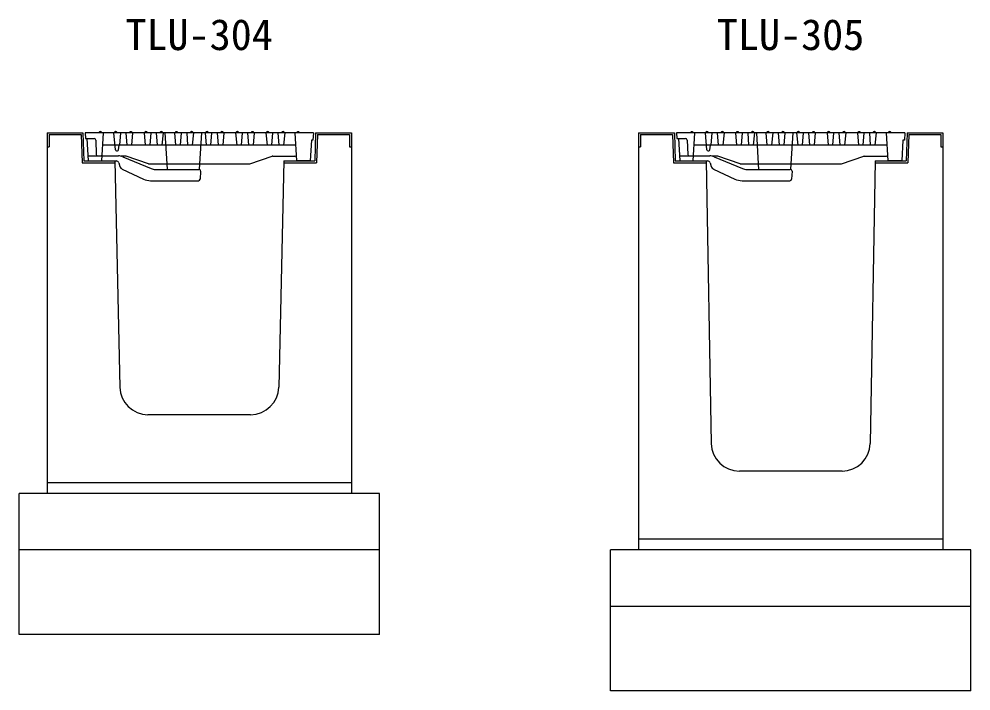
# Model space of a CAD drawing. Units: millimetres, scale not verified. Extents: x -12600 to 12600, y -4455 to 4455.
# Drawn here: x -8478 to -6788, y -1858 to -666 of the extents above; entities that cross this region are included whole.
import ezdxf
from ezdxf.enums import TextEntityAlignment as Align

# ---------------------------------------------------------------- set-up
doc = ezdxf.new("R2010")
doc.units = ezdxf.units.MM
doc.header["$LTSCALE"] = 15
for name, color, linetype, lineweight in [('0-2_HATCH', 6, 'Continuous', 25), ('0-5_OUTLINE', 3, 'Continuous', 25), ('0-7_TXT', 7, 'Continuous', 25)]:
    doc.layers.add(name, color=color, linetype=linetype, lineweight=lineweight)
doc.styles.add('ＭＳ ゴシック', font='')
doc.styles.get('ＭＳ ゴシック').set_extended_font_data('MS Gothic')

msp = doc.modelspace()

# ---------------------------------------------------------------- linework, layer by layer
at = {"layer": '0-2_HATCH'}
for p, q in [((-8424.52, -871.4), (-8424.52, -893.2)), ((-7955.22, -868.2), (-8360.22, -868.2)), ((-8360.22, -868.2), (-8359.62, -878.2)), ((-8359.62, -878.2), (-8344.6, -878.2)), ((-8336.22, -868.2), (-8335.32, -867)), ((-8333.72, -866.2), (-8332.72, -866.2)), ((-8331.12, -867), (-8330.22, -868.2)), ((-8330.72, -918.2), (-8327.72, -868.2)), ((-8306.46, -898.39), (-8309.24, -868.2)), ((-8309.22, -868.2), (-8308.32, -867)), ((-8306.72, -866.2), (-8305.72, -866.2)), ((-8304.12, -867), (-8303.22, -868.2)), ((-8297.87, -868.2), (-8299.62, -890.2)), ((-8285.71, -890.2), (-8287.48, -868.2)), ((-8282.22, -868.2), (-8281.32, -867)), ((-8279.72, -866.2), (-8278.72, -866.2)), ((-8276.06, -868.2), (-8278.14, -890.2)), ((-8277.12, -867), (-8276.22, -868.2)), ((-8253.25, -890.2), (-8255.23, -868.2)), ((-8255.22, -868.2), (-8254.32, -867)), ((-8252.72, -866.2), (-8251.72, -866.2)), ((-8250.12, -867), (-8249.22, -868.2)), ((-8243.87, -868.2), (-8245.62, -890.2)), ((-8231.81, -890.2), (-8233.48, -868.2)), ((-8228.22, -868.2), (-8227.32, -867)), ((-8225.72, -866.2), (-8224.72, -866.2)), ((-8222.07, -868.2), (-8224.1, -890.2)), ((-8223.12, -867), (-8222.22, -868.2)), ((-8214.86, -923.2), (-8218.16, -868.2)), ((-8199.25, -890.2), (-8201.28, -868.2)), ((-8201.22, -868.2), (-8200.32, -867)), ((-8198.72, -866.2), (-8197.72, -866.2)), ((-8196.12, -867), (-8195.22, -868.2)), ((-8189.65, -868.2), (-8191.62, -890.2)), ((-8177.81, -890.2), (-8179.48, -868.2)), ((-8174.22, -868.2), (-8173.32, -867)), ((-8171.72, -866.2), (-8170.72, -866.2)), ((-8168.07, -868.2), (-8170.1, -890.2)), ((-8169.12, -867), (-8168.22, -868.2)), ((-8156.66, -923.2), (-8153.36, -868.2)), ((-8147.28, -868.2), (-8145.25, -890.2)), ((-8147.22, -868.2), (-8146.32, -867)), ((-8144.72, -866.2), (-8143.72, -866.2)), ((-8142.12, -867), (-8141.22, -868.2)), ((-8135.87, -868.2), (-8137.62, -890.2)), ((-8123.81, -890.2), (-8125.48, -868.2)), ((-8120.22, -868.2), (-8119.32, -867)), ((-8117.72, -866.2), (-8116.72, -866.2)), ((-8114.07, -868.2), (-8116.1, -890.2)), ((-8115.12, -867), (-8114.22, -868.2)), ((-8093.28, -868.2), (-8091.25, -890.2)), ((-8093.22, -868.2), (-8092.32, -867)), ((-8090.72, -866.2), (-8089.72, -866.2)), ((-8088.12, -867), (-8087.22, -868.2)), ((-8081.87, -868.2), (-8083.62, -890.2)), ((-8069.8, -890.2), (-8071.48, -868.2)), ((-8066.22, -868.2), (-8065.32, -867)), ((-8063.72, -866.2), (-8062.72, -866.2)), ((-8060.07, -868.2), (-8062.1, -890.2)), ((-8061.12, -867), (-8060.22, -868.2)), ((-8039.28, -868.2), (-8037.25, -890.2)), ((-8039.22, -868.2), (-8038.32, -867)), ((-8036.72, -866.2), (-8035.72, -866.2)), ((-8034.12, -867), (-8033.22, -868.2)), ((-8027.87, -868.2), (-8029.62, -890.2)), ((-8015.81, -890.2), (-8017.49, -868.2)), ((-8012.22, -868.2), (-8011.32, -867)), ((-8009.72, -866.2), (-8008.72, -866.2)), ((-8006.07, -868.2), (-8008.1, -890.2)), ((-8007.12, -867), (-8006.22, -868.2)), ((-7985.22, -868.2), (-7984.32, -867)), ((-7982.72, -866.2), (-7981.72, -866.2)), ((-7980.12, -867), (-7979.22, -868.2)), ((-7948.11, -871.4), (-7949.61, -921.4)), ((-7374.52, -871.4), (-7374.52, -893.2)), ((-7374.52, -871.4), (-7317.32, -871.4)), ((-7317.32, -871.4), (-7315.82, -921.4)), ((-6905.22, -868.2), (-7310.22, -868.2)), ((-7310.22, -868.2), (-7309.62, -878.2)), ((-7309.62, -878.2), (-7294.6, -878.2)), ((-7286.22, -868.2), (-7285.32, -867)), ((-7283.72, -866.2), (-7282.72, -866.2)), ((-7281.12, -867), (-7280.22, -868.2)), ((-7280.72, -918.2), (-7277.72, -868.2)), ((-7256.46, -898.39), (-7259.24, -868.2)), ((-7259.22, -868.2), (-7258.32, -867)), ((-7256.72, -866.2), (-7255.72, -866.2)), ((-7254.12, -867), (-7253.22, -868.2)), ((-7247.87, -868.2), (-7249.62, -890.2)), ((-7235.71, -890.2), (-7237.48, -868.2)), ((-7232.22, -868.2), (-7231.32, -867)), ((-7229.72, -866.2), (-7228.72, -866.2)), ((-7226.06, -868.2), (-7228.14, -890.2)), ((-7227.12, -867), (-7226.22, -868.2)), ((-7203.25, -890.2), (-7205.23, -868.2)), ((-7205.22, -868.2), (-7204.32, -867)), ((-7202.72, -866.2), (-7201.72, -866.2)), ((-7200.12, -867), (-7199.22, -868.2)), ((-7193.87, -868.2), (-7195.62, -890.2)), ((-7181.81, -890.2), (-7183.48, -868.2)), ((-7178.22, -868.2), (-7177.32, -867)), ((-7175.72, -866.2), (-7174.72, -866.2)), ((-7172.07, -868.2), (-7174.1, -890.2)), ((-7173.12, -867), (-7172.22, -868.2)), ((-7164.86, -923.2), (-7168.16, -868.2)), ((-7149.25, -890.2), (-7151.28, -868.2)), ((-7151.22, -868.2), (-7150.32, -867)), ((-7148.72, -866.2), (-7147.72, -866.2)), ((-7146.12, -867), (-7145.22, -868.2)), ((-7139.65, -868.2), (-7141.62, -890.2)), ((-7127.81, -890.2), (-7129.48, -868.2)), ((-7124.22, -868.2), (-7123.32, -867)), ((-7121.72, -866.2), (-7120.72, -866.2)), ((-7118.07, -868.2), (-7120.1, -890.2)), ((-7119.12, -867), (-7118.22, -868.2)), ((-7106.66, -923.2), (-7103.36, -868.2)), ((-7097.28, -868.2), (-7095.25, -890.2)), ((-7097.22, -868.2), (-7096.32, -867)), ((-7094.72, -866.2), (-7093.72, -866.2)), ((-7092.12, -867), (-7091.22, -868.2)), ((-7085.87, -868.2), (-7087.62, -890.2)), ((-7073.81, -890.2), (-7075.48, -868.2)), ((-7070.22, -868.2), (-7069.32, -867)), ((-7067.72, -866.2), (-7066.72, -866.2)), ((-7064.07, -868.2), (-7066.1, -890.2)), ((-7065.12, -867), (-7064.22, -868.2)), ((-7043.28, -868.2), (-7041.25, -890.2)), ((-7043.22, -868.2), (-7042.32, -867)), ((-7040.72, -866.2), (-7039.72, -866.2)), ((-7038.12, -867), (-7037.22, -868.2)), ((-7031.87, -868.2), (-7033.62, -890.2)), ((-7019.8, -890.2), (-7021.48, -868.2)), ((-7016.22, -868.2), (-7015.32, -867)), ((-7013.72, -866.2), (-7012.72, -866.2)), ((-7010.07, -868.2), (-7012.1, -890.2)), ((-7011.12, -867), (-7010.22, -868.2)), ((-6989.28, -868.2), (-6987.25, -890.2)), ((-6989.22, -868.2), (-6988.32, -867)), ((-6986.72, -866.2), (-6985.72, -866.2)), ((-6984.12, -867), (-6983.22, -868.2)), ((-6977.87, -868.2), (-6979.62, -890.2)), ((-6965.81, -890.2), (-6967.49, -868.2)), ((-6962.22, -868.2), (-6961.32, -867)), ((-6959.72, -866.2), (-6958.72, -866.2)), ((-6956.07, -868.2), (-6958.1, -890.2)), ((-6957.12, -867), (-6956.22, -868.2)), ((-6935.22, -868.2), (-6934.32, -867)), ((-6932.72, -866.2), (-6931.72, -866.2)), ((-6930.12, -867), (-6929.22, -868.2)), ((-6898.11, -871.4), (-6899.61, -921.4)), ((-8427.72, -893.2), (-8424.52, -893.2)), ((-8341.6, -881.08), (-8340.58, -906.6)), ((-7986.4, -890.2), (-8329.04, -890.2)), ((-8301.03, -898.4), (-8300.21, -890.2)), ((-7377.72, -893.2), (-7374.52, -893.2)), ((-7291.6, -881.08), (-7290.58, -906.6)), ((-6936.4, -890.2), (-7279.04, -890.2)), ((-7251.03, -898.4), (-7250.21, -890.2)), ((-8355.26, -909.2), (-8338.84, -909.2)), ((-8338.84, -909.2), (-8331.76, -909.2)), ((-8331.76, -909.2), (-8330.18, -909.2)), ((-8330.18, -909.2), (-8301.26, -909.2)), ((-8304.47, -900.2), (-8303.02, -900.2)), ((-8288.22, -909.48), (-8296.59, -909.48)), ((-8293.56, -910.74), (-8243.35, -931.66)), ((-8247.72, -923.2), (-8287.24, -909.64)), ((-8027.22, -909.48), (-7988.07, -909.48)), ((-7305.26, -909.2), (-7288.84, -909.2)), ((-7288.84, -909.2), (-7281.76, -909.2)), ((-7281.76, -909.2), (-7280.18, -909.2)), ((-7280.18, -909.2), (-7251.26, -909.2)), ((-7254.47, -900.2), (-7253.02, -900.2)), ((-7238.22, -909.48), (-7246.59, -909.48)), ((-7243.56, -910.74), (-7193.35, -931.66)), ((-7197.72, -923.2), (-7237.24, -909.64)), ((-6977.22, -909.48), (-6938.07, -909.48)), ((-8365.82, -921.4), (-8307.72, -921.4)), ((-8300.63, -921.73), (-8298.76, -927.81)), ((-8214.26, -933.2), (-8214.86, -923.2)), ((-8157.26, -933.2), (-8156.66, -923.2)), ((-8007.81, -921.4), (-7949.61, -921.4)), ((-7315.82, -921.4), (-7257.72, -921.4)), ((-7250.63, -921.73), (-7248.76, -927.81)), ((-7164.26, -933.2), (-7164.86, -923.2)), ((-7107.26, -933.2), (-7106.66, -923.2)), ((-6957.81, -921.4), (-6899.61, -921.4)), ((-8294.51, -932.71), (-8256.76, -950.37)), ((-8235.66, -933.2), (-8158.41, -933.2)), ((-8155.41, -936.35), (-8156.11, -950.35)), ((-7244.51, -932.71), (-7206.76, -950.37)), ((-7185.66, -933.2), (-7108.41, -933.2)), ((-7105.41, -936.35), (-7106.11, -950.35)), ((-8244.04, -953.2), (-8159.11, -953.2)), ((-7194.04, -953.2), (-7109.11, -953.2))]:
    msp.add_line(p, q, dxfattribs=at)
for points in [[(-8424.52, -871.4), (-8367.32, -871.4), (-8365.82, -921.4)], [(-8357.12, -878.2), (-8354.72, -918.2), (-8305.41, -918.2)], [(-7958.5, -881.2), (-7960.72, -918.2), (-7984.72, -918.2), (-7987.72, -868.2)], [(-7955.22, -868.2), (-7956, -881.2), (-7958.5, -881.2)], [(-7948.11, -871.4), (-7890.92, -871.4), (-7890.92, -893.2), (-7887.72, -893.2)], [(-7307.12, -878.2), (-7304.72, -918.2), (-7255.41, -918.2)], [(-6908.5, -881.2), (-6910.72, -918.2), (-6934.72, -918.2), (-6937.72, -868.2)], [(-6905.22, -868.2), (-6906, -881.2), (-6908.5, -881.2)], [(-6898.11, -871.4), (-6840.92, -871.4), (-6840.92, -893.2), (-6837.72, -893.2)], [(-8247.72, -923.2), (-8067.72, -923.2), (-8028.19, -909.64)], [(-7197.72, -923.2), (-7017.72, -923.2), (-6978.19, -909.64)]]:
    msp.add_lwpolyline(points, dxfattribs=at)
for centre, radius, start, end in [((-8344.6, -881.2), 3, 2.29061, 90), ((-8333.72, -868.2), 2, 90, 143.1301), ((-8332.72, -868.2), 2, 36.8699, 90), ((-8306.72, -868.2), 2, 90, 143.1301), ((-8305.72, -868.2), 2, 36.8699, 90), ((-8279.72, -868.2), 2, 90, 143.1301), ((-8278.72, -868.2), 2, 36.8699, 90), ((-8252.72, -868.2), 2, 90, 143.1301), ((-8251.72, -868.2), 2, 36.8699, 90), ((-8225.72, -868.2), 2, 90, 143.1301), ((-8224.72, -868.2), 2, 36.8699, 90), ((-8198.72, -868.2), 2, 90, 143.1301), ((-8197.72, -868.2), 2, 36.8699, 90), ((-8171.72, -868.2), 2, 90, 143.1301), ((-8170.72, -868.2), 2, 36.8699, 90), ((-8144.72, -868.2), 2, 90, 143.1301), ((-8143.72, -868.2), 2, 36.8699, 90), ((-8117.72, -868.2), 2, 90, 143.1301), ((-8116.72, -868.2), 2, 36.8699, 90), ((-8090.72, -868.2), 2, 90, 143.1301), ((-8089.72, -868.2), 2, 36.8699, 90), ((-8063.72, -868.2), 2, 90, 143.1301), ((-8062.72, -868.2), 2, 36.8699, 90), ((-8036.72, -868.2), 2, 90, 143.1301), ((-8035.72, -868.2), 2, 36.8699, 90), ((-8009.72, -868.2), 2, 90, 143.1301), ((-8008.72, -868.2), 2, 36.8699, 90), ((-7982.72, -868.2), 2, 90, 143.1301), ((-7981.72, -868.2), 2, 36.8699, 90), ((-7294.6, -881.2), 3, 2.29061, 90), ((-7283.72, -868.2), 2, 90, 143.1301), ((-7282.72, -868.2), 2, 36.8699, 90), ((-7256.72, -868.2), 2, 90, 143.1301), ((-7255.72, -868.2), 2, 36.8699, 90), ((-7229.72, -868.2), 2, 90, 143.1301), ((-7228.72, -868.2), 2, 36.8699, 90), ((-7202.72, -868.2), 2, 90, 143.1301), ((-7201.72, -868.2), 2, 36.8699, 90), ((-7175.72, -868.2), 2, 90, 143.1301), ((-7174.72, -868.2), 2, 36.8699, 90), ((-7148.72, -868.2), 2, 90, 143.1301), ((-7147.72, -868.2), 2, 36.8699, 90), ((-7121.72, -868.2), 2, 90, 143.1301), ((-7120.72, -868.2), 2, 36.8699, 90), ((-7094.72, -868.2), 2, 90, 143.1301), ((-7093.72, -868.2), 2, 36.8699, 90), ((-7067.72, -868.2), 2, 90, 143.1301), ((-7066.72, -868.2), 2, 36.8699, 90), ((-7040.72, -868.2), 2, 90, 143.1301), ((-7039.72, -868.2), 2, 36.8699, 90), ((-7013.72, -868.2), 2, 90, 143.1301), ((-7012.72, -868.2), 2, 36.8699, 90), ((-6986.72, -868.2), 2, 90, 143.1301), ((-6985.72, -868.2), 2, 36.8699, 90), ((-6959.72, -868.2), 2, 90, 143.1301), ((-6958.72, -868.2), 2, 36.8699, 90), ((-6932.72, -868.2), 2, 90, 143.1301), ((-6931.72, -868.2), 2, 36.8699, 90), ((-8337.58, -906.48), 3, 182.29061, 245.14517), ((-8333.02, -906.48), 3, 294.85483, 356.56637), ((-8304.47, -898.2), 2, 185.26013, 270), ((-8303.02, -898.2), 2, 270, 354.28941), ((-8301.26, -929.2), 20, 67.38014, 90), ((-8288.22, -912.48), 3, 71.06531, 90), ((-8027.22, -912.48), 3, 90, 108.93469), ((-7988.07, -912.48), 3, 3.43363, 90), ((-7287.58, -906.48), 3, 182.29061, 245.14517), ((-7283.02, -906.48), 3, 294.85483, 356.56637), ((-7254.47, -898.2), 2, 185.26013, 270), ((-7253.02, -898.2), 2, 270, 354.28941), ((-7251.26, -929.2), 20, 67.38014, 90), ((-7238.22, -912.48), 3, 71.06531, 90), ((-6977.22, -912.48), 3, 90, 108.93469), ((-6938.07, -912.48), 3, 3.43363, 90), ((-8305.41, -923.2), 5, 17.10273, 90), ((-8291.11, -925.46), 8, 197.10273, 244.91641), ((-7255.41, -923.2), 5, 17.10273, 90), ((-7241.11, -925.46), 8, 197.10273, 244.91641), ((-8235.66, -913.2), 20, 247.38014, 270), ((-8158.41, -936.2), 3, 357.13759, 90), ((-7185.66, -913.2), 20, 247.38014, 270), ((-7108.41, -936.2), 3, 357.13759, 90), ((-8244.04, -923.2), 30, 244.91641, 270), ((-8159.11, -950.2), 3, 270, 357.13759), ((-7194.04, -923.2), 30, 244.91641, 270), ((-7109.11, -950.2), 3, 270, 357.13759)]:
    msp.add_arc(centre, radius, start, end, dxfattribs=at)
at = {"layer": '0-5_OUTLINE'}
for p, q in [((-8427.72, -868.2), (-8427.72, -1508.2)), ((-8427.72, -868.2), (-8364.22, -868.2)), ((-7951.22, -868.2), (-7952.72, -918.2)), ((-7951.22, -868.2), (-7887.72, -868.2)), ((-7887.72, -868.2), (-7887.72, -1508.2)), ((-7377.72, -868.2), (-7377.72, -1608.2)), ((-7377.72, -868.2), (-7314.22, -868.2)), ((-6901.22, -868.2), (-6902.72, -918.2)), ((-6901.22, -868.2), (-6837.72, -868.2)), ((-6837.72, -868.2), (-6837.72, -1608.2)), ((-8307.72, -918.2), (-8298.8, -1319.31)), ((-8007.72, -918.2), (-8016.63, -1319.31)), ((-8007.72, -918.2), (-7952.72, -918.2)), ((-7257.72, -918.2), (-7248.8, -1419.31)), ((-6957.72, -918.2), (-6966.63, -1419.31)), ((-6957.72, -918.2), (-6902.72, -918.2)), ((-8066.62, -1368.2), (-8248.82, -1368.2)), ((-7016.62, -1468.2), (-7198.82, -1468.2)), ((-8427.72, -1488.2), (-7887.72, -1488.2)), ((-7837.72, -1508.2), (-8477.72, -1508.2)), ((-7837.72, -1758.2), (-7837.72, -1508.2)), ((-7377.72, -1588.2), (-6837.72, -1588.2)), ((-7837.72, -1608.2), (-8477.72, -1608.2)), ((-6787.72, -1608.2), (-7427.72, -1608.2)), ((-6787.72, -1858.2), (-6787.72, -1608.2)), ((-6787.72, -1708.2), (-7427.72, -1708.2))]:
    msp.add_line(p, q, dxfattribs=at)
for points in [[(-8364.22, -868.2), (-8362.72, -918.2), (-8307.72, -918.2)], [(-7314.22, -868.2), (-7312.72, -918.2), (-7257.72, -918.2)], [(-7837.72, -1758.2), (-8477.72, -1758.2), (-8477.72, -1508.2)], [(-6787.72, -1858.2), (-7427.72, -1858.2), (-7427.72, -1608.2)]]:
    msp.add_lwpolyline(points, dxfattribs=at)
for centre, start, end in [((-8248.82, -1318.2), 181.27303, 270), ((-8066.62, -1318.2), 270, 358.72697), ((-7198.82, -1418.2), 181.27303, 270), ((-7016.62, -1418.2), 270, 358.72697)]:
    msp.add_arc(centre, 50, start, end, dxfattribs=at)

# ---------------------------------------------------------------- texts
at = {"layer": '0-7_TXT', "style": 'ＭＳ ゴシック'}
for s, p in [('TLU-304', (-8288.97, -737.98)), ('TLU-305', (-7238.97, -737.98))]:
    msp.add_text(s, height=54.99, dxfattribs=at).set_placement(p, align=Align.BOTTOM_LEFT)

doc.saveas('drawing.dxf')
